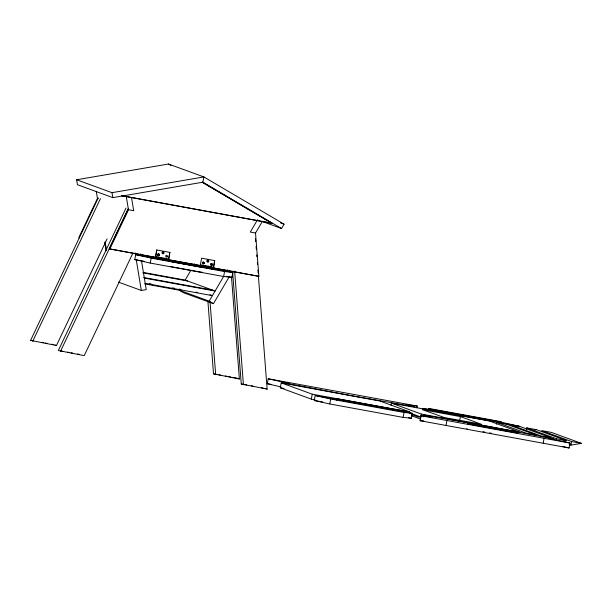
<?xml version="1.0" encoding="UTF-8"?>
<svg xmlns="http://www.w3.org/2000/svg" width="612" height="612" viewBox="0 0 612 612"><rect width="100%" height="100%" fill="white"/><g stroke="black" fill="none" stroke-linecap="round" stroke-linejoin="round"><path stroke-width="0.92" d="M166.127 258.822L165.47 260.161L167.107 260.46M210.826 267.276L210.995 266.733L210.888 267.681M158.156 257.468L157.988 257.698M165.867 259.763L166.166 260.299M166.127 258.922L166.12 258.539M168.644 259.672L169.838 252.373L168.514 259.626M202.694 266.794L203.023 265.707M203 265.677L203.023 265.271L202.909 265.639M205.617 265.853L205.647 266.297M213.351 267.773L213.244 268.844M213.527 267.605L214.682 260.59L213.55 267.199L200.376 264.767M158.141 257.598L158.118 257.155M160.803 258.08L160.772 257.637M205.701 265.792L205.624 266.442M208.302 266.778L208.271 266.335M208.355 266.511L208.233 267.314M158.179 257.499L158.118 257.92M210.995 267.169L210.888 267.796M213.55 267.635L214.208 268.316L214.055 269.142L200.981 266.748L200.162 266.013L201.6 258.188L214.766 260.62M168.705 258.991L155.532 256.558L155.318 257.797L156.129 258.532L169.21 260.926L169.363 260.108L168.644 259.848L168.683 259.22M157.904 258.065L158.087 257.025M160.734 258.616L160.864 257.675L160.65 258.188M163.465 258.677L163.389 259.106M165.844 260.169L166.127 259.159M168.422 259.993L168.507 259.565M209.893 268.247L200.254 266.48L200.468 264.805M205.464 267.13L205.655 266.396M208.057 267.245L208.248 266.212M391.03 405.343L391.428 403.132L488.988 420.895L520.016 432.225L421.377 414.072L391.428 403.132M421.377 414.072L420.834 417.009L409.39 412.832M134.762 259.572L135.68 254.638L232.843 272.424L231.925 277.358L223.632 276.502L150.269 263.068L134.762 259.572L144.103 261.286M150.269 263.068L151.187 258.134L135.68 254.638M155.41 258.272L156.756 249.979L169.922 252.412M155.624 256.589L156.756 249.979M156.129 258.532L156.282 257.713L155.563 257.453L258.868 276.326L255.518 233.027L262.441 221.223M168.644 259.848L168.491 260.666L164.161 259.878M202.886 182.192L203.873 176.929L168.491 164.016L76.622 179.76L77.449 184.717L112.815 197.63L202.886 182.192L281.52 228.521L284.06 224.176L203.873 176.929L111.996 192.681L76.622 179.76M200.981 266.748L201.126 265.922L200.407 265.662M202.962 266.128C203.421 267.421 201.325 266.671 202.87 266.993M223.632 276.502L224.55 271.567L232.843 272.424M280.985 386.937L267.283 383.701L268.201 378.774L417.239 406.054L416.94 407.699M315.058 399.804L311.317 399.116L280.288 387.786L281.206 382.852L379.845 401.013L409.788 411.945L409.489 413.59M311.317 399.116L312.235 394.182L281.206 382.852M314.254 400.47L315.165 395.536L412.335 413.322L411.417 418.256L403.124 417.392L329.761 403.966L314.254 400.47L322.662 402.007M329.761 403.966L330.679 399.032L315.165 395.536M403.124 417.392L404.042 412.457L412.335 413.322M423.925 415.112L486.326 426.059L553.952 438.919L549.301 438.429L570.024 443.05L569.106 447.984L420.069 420.704L420.979 415.77L432.623 417.07L423.925 415.112L423.619 416.757M446.003 425.447L446.921 420.513M459.658 420.712L460.415 416.596L422.318 409.627L444.358 417.552L481.262 424.215L460.415 416.596M496.431 424.2L496.76 422.402L506.568 424.2L536.517 435.14L534.773 435.438M526.358 429.678L526.695 427.887L536.502 429.678L566.452 440.617L561.212 441.512M543.173 443.241L544.083 438.307M556.308 440.617L556.637 438.819L526.695 427.887M570.927 445.154L571.593 441.558L541.643 430.618L551.458 432.416L581.4 443.356L570.927 445.154L569.16 444.503M420.712 417.675L420.459 419.006L411.654 415.785M157.934 257.943C157.177 257.575 160.321 258.738 157.98 257.637M205.594 266.603L205.533 267.023M166.036 259.526L165.913 260.077M208.149 266.886L208.187 266.74M213.358 267.834L213.519 267.214M168.552 259.48L168.675 259.006M205.533 266.909L205.403 267.383M202.84 266.549L203.62 267.138M96.26 191.242L97.446 198.433L78.795 237.708L79.338 237.907M107.085 238.894L56.465 345.497L30.6 340.371L98.257 197.898M32.765 341.159L100.422 198.686M126.018 208.034L58.354 350.508L84.219 355.641L132.804 253.33M60.519 351.296L128.176 208.822M155.379 257.384L109.28 248.847L127.931 209.572L133.691 210.727L131.504 197.508M109.823 249.046L128.474 209.771L126.24 196.284M158.202 258.845L158.929 258.968L157.942 258.616M185.023 280.311L190.822 270.412M193.721 265.463L194.685 263.818M144.684 283.876L179.224 290.203L209.166 301.142L223.663 276.402M226.562 271.453L227.534 269.808M257.56 219.677L250.3 232.07L255.518 233.027M179.224 290.203L183.516 292.735L213.466 303.674L228.911 277.312M160.558 259.174L163.282 259.71M168.461 260.414L169.21 260.926M210.719 268.354C209.442 268.308 213.351 268.859 211.224 268.553M118.422 282.101L141.326 290.463L146.245 289.621L141.418 260.429M534.758 429.976L536.502 429.678M548.321 438.23L550.945 437.779L520.996 426.839L511.188 425.042L541.13 435.981L550.945 437.779M417.239 406.054L405.603 404.754L414.301 406.712L351.892 395.765L284.274 382.905L288.925 383.395L268.201 378.774M420.069 420.704L423.764 420.903M167.045 260.452L166.38 260.345M202.297 266.044L203.926 266.35L202.297 266.052M163.274 259.809L161.683 259.511L163.044 259.756M206.734 267.75L208.157 268.025L206.634 267.758M203.444 267.123L203.046 267.054M166.349 259.457C164.177 259.098 168.721 259.878 166.533 259.519M158.026 258.777L157.299 258.662L159.74 259.067M121.842 195.679L272.088 223.288L202.258 182.154M121.451 195.71L272.088 223.288M109.28 248.847L155.777 257.354M160.443 258.21L162.318 258.555M168.858 259.748L202.488 265.906M213.703 267.964L258.868 276.326M156.282 257.713L169.363 260.108M201.126 265.922L214.208 268.316M151.187 258.134L224.55 271.567M226.325 276.333L231.925 277.358M170.35 266.526L202.113 272.348L201.753 272.21M143.239 272.432L185.145 280.105L215.087 291.037L144.34 278.085M142.971 272.837L187.632 281.015M143.713 277.511L212.563 290.119M149.244 283.624L151.11 283.968M172.561 287.892L174.428 288.237M179.087 289.086L180.953 289.43M195.871 292.161L197.737 292.505M145.243 283.356L212.387 295.65L209.862 294.724M428.66 408.395L499.369 421.339L501.901 422.265L431.185 409.321L428.66 408.395L428.951 410.147M30.6 340.371L33.331 340.869M41.539 342.376L43.36 342.705M45.181 343.041L47.009 343.37M51.561 344.212L53.389 344.541M207.942 301.815L213.512 373.856L217.161 374.521M218.981 374.858L220.802 375.187M225.361 376.02L227.182 376.357M229.003 376.694L230.831 377.023M232.652 377.359L237.211 378.193M267.283 383.701L270.994 384.382M213.512 373.856L239.376 378.981L231.504 277.114M280.288 387.786L284.029 388.467M409.788 411.945L312.235 394.182M536.517 435.14L526.702 433.342L496.76 422.402M556.637 438.819L566.452 440.617M571.593 441.558L581.4 443.356M336.279 398.626L406.995 411.57L409.52 412.496L338.803 399.544L336.279 398.626L336.569 400.378M330.679 399.032L404.042 412.457M420.979 415.77L570.024 443.05M61.093 351.005L62.914 351.342M67.473 352.175L69.294 352.512M71.114 352.841L72.943 353.178M77.495 354.011L79.323 354.348M232.552 271.192L241.266 383.992L243.094 384.328M244.915 384.657L246.735 384.994M251.295 385.828L253.116 386.164M261.316 387.664L263.145 387.993M241.266 383.992L267.13 389.117L258.379 275.828M408.617 417.744L411.417 418.256M482.998 431.712L484.849 432.057M489.493 432.906L491.344 433.242M211.01 268.515L210.62 268.438L214.055 269.142M562.719 446.477L569.106 447.984M280.526 222.89L284.06 224.176M262.066 221.414L281.52 228.521M97.446 198.433L97.989 198.632M232.384 271.384L232.927 271.583M104.736 242.459L105.272 242.658M135.221 253.597L135.765 253.789M466.788 428.668L467.224 428.828M411.272 414.401L419.197 417.292M237.93 378.453L239.376 378.981M264.965 388.329L267.13 389.117M55.019 344.969L56.465 345.497M202.541 182.437L271.544 223.089M168.491 164.016L170.947 165.462M209.166 301.142L213.466 303.674M140.324 253.842L140.638 255.724M135.099 252.84L135.566 255.663M136.185 259.427L141.326 290.463M111.996 192.681L112.815 197.63M105.149 241.901L106.549 250.369M104.889 243.385L106.105 250.767M255.502 238.703L255.724 241.556M256.091 246.315L256.313 249.176M256.757 254.883L256.902 256.788M257.346 262.502L257.491 264.407M257.935 270.114L258.157 272.975M255.487 239.422L255.632 241.304M234.641 271.04L243.431 384.78M210.038 301.662L215.676 374.643M200.185 266.09L200.438 265.019L200.185 266.09M161.836 258.692L163.465 258.998L161.836 258.692M206.68 266.901L208.31 267.207L206.68 266.901M430.947 409.443L422.655 408.587L519.825 426.373L504.311 422.877L430.947 409.443M210.536 267.551L212.104 267.849L210.536 267.551M202.671 267.276L169.968 261.293L203.031 267.413L202.671 267.276M516.88 432.738L467.706 423.733L517.316 432.898L516.88 432.738M158.975 255.433A0.834 0.834 -69.9 0 0 158.86 253.988A0.834 0.834 -69.9 0 0 157.674 254.814A0.834 0.834 -69.9 0 0 158.975 255.433A0.834 0.834 -69.8 0 0 158.768 253.957A0.834 0.834 -69.8 0 0 157.582 254.783A0.834 0.834 -69.8 0 0 158.883 255.403M163.595 253.544A0.834 0.834 -69.9 0 0 163.373 252.113A0.834 0.834 -69.9 0 0 162.249 253.016A0.834 0.834 -69.9 0 0 163.595 253.544M167.061 256.895A0.834 0.834 -69.8 0 0 166.946 255.456A0.834 0.834 -69.8 0 0 165.76 256.275A0.834 0.834 -69.8 0 0 167.061 256.895M163.503 253.506A0.834 0.834 -69.8 0 0 163.289 252.075A0.834 0.834 -69.8 0 0 162.157 252.986A0.834 0.834 -69.8 0 0 163.503 253.506M203.819 263.642A0.834 0.834 -69.9 0 0 203.704 262.204A0.834 0.834 -69.9 0 0 202.518 263.022A0.834 0.834 -69.9 0 0 203.819 263.642M203.727 263.611A0.834 0.834 -69.8 0 0 203.62 262.166A0.834 0.834 -69.8 0 0 202.427 262.992A0.834 0.834 -69.8 0 0 203.727 263.611M208.44 261.752A0.834 0.834 -69.9 0 0 208.218 260.322A0.834 0.834 -69.8 0 0 207.009 261.194A0.834 0.834 -69.8 0 0 208.348 261.722A0.834 0.834 -69.8 0 0 208.134 260.291A0.834 0.834 -69.9 0 0 207.093 261.232A0.834 0.834 -69.9 0 0 208.44 261.752M211.997 265.141A0.834 0.834 -69.9 0 0 211.882 263.695A0.834 0.834 -69.9 0 0 210.696 264.522A0.834 0.834 -69.9 0 0 211.997 265.141M211.905 265.103A0.834 0.834 -69.8 0 0 211.79 263.665A0.834 0.834 -69.8 0 0 210.605 264.491A0.834 0.834 -69.8 0 0 211.905 265.103"/></g></svg>
